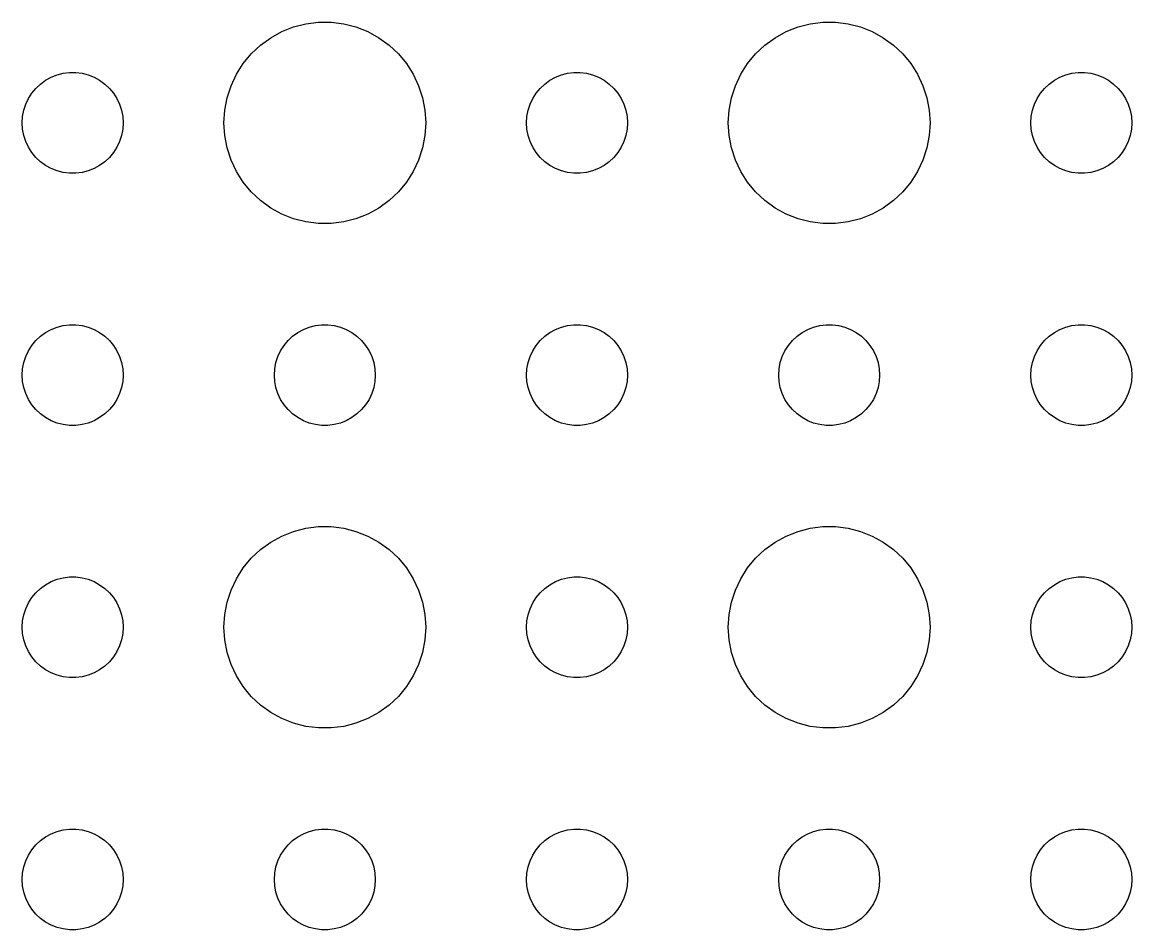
# Model space of a CAD drawing. Header units: metres. Extents: x -142 to 142, y -142 to 142.
# Drawn here: x 21 to 54, y -114 to -87.01 of the extents above; entities that cross this region are included whole.
import ezdxf

# ---------------------------------------------------------------- set-up
doc = ezdxf.new("R2010")
doc.units = ezdxf.units.M

msp = doc.modelspace()

# ---------------------------------------------------------------- linework, layer by layer
for p, q in [((29.0729, -87.1468), (29.4379, -87.0531)), ((29.4379, -87.0531), (29.8116, -87.0059)), ((29.8116, -87.0059), (30.1884, -87.0059)), ((30.1884, -87.0059), (30.5621, -87.0531)), ((30.5621, -87.0531), (30.927, -87.1468)), ((44.0729, -87.1468), (44.4379, -87.0531)), ((44.4379, -87.0531), (44.8116, -87.0059)), ((44.8116, -87.0059), (45.1884, -87.0059)), ((45.1884, -87.0059), (45.5621, -87.0531)), ((45.5621, -87.0531), (45.927, -87.1468)), ((28.3925, -87.467), (28.7227, -87.2855)), ((28.7227, -87.2855), (29.0729, -87.1468)), ((30.927, -87.1468), (31.2773, -87.2855)), ((31.2773, -87.2855), (31.6075, -87.467)), ((43.3925, -87.467), (43.7227, -87.2855)), ((43.7227, -87.2855), (44.0729, -87.1468)), ((45.927, -87.1468), (46.2773, -87.2855)), ((46.2773, -87.2855), (46.6075, -87.467)), ((27.8131, -87.9464), (28.0877, -87.6885)), ((28.0877, -87.6885), (28.3925, -87.467)), ((31.6075, -87.467), (31.9123, -87.6885)), ((31.9123, -87.6885), (32.1869, -87.9464)), ((42.8131, -87.9464), (43.0877, -87.6885)), ((43.0877, -87.6885), (43.3925, -87.467)), ((46.6075, -87.467), (46.9123, -87.6885)), ((46.9123, -87.6885), (47.1869, -87.9464)), ((27.5729, -88.2366), (27.8131, -87.9464)), ((32.1869, -87.9464), (32.427, -88.2366)), ((42.5729, -88.2366), (42.8131, -87.9464)), ((47.1869, -87.9464), (47.427, -88.2366)), ((27.3711, -88.5547), (27.5729, -88.2366)), ((32.427, -88.2366), (32.6289, -88.5547)), ((42.3711, -88.5547), (42.5729, -88.2366)), ((47.427, -88.2366), (47.6289, -88.5547)), ((21.5439, -88.8442), (21.6963, -88.7335)), ((21.6963, -88.7335), (21.8613, -88.6428)), ((21.8613, -88.6428), (22.0365, -88.5734)), ((22.0365, -88.5734), (22.2189, -88.5266)), ((22.2189, -88.5266), (22.4058, -88.503)), ((22.4058, -88.503), (22.5942, -88.503)), ((22.5942, -88.503), (22.7811, -88.5266)), ((22.7811, -88.5266), (22.9635, -88.5734)), ((22.9635, -88.5734), (23.1387, -88.6428)), ((23.1387, -88.6428), (23.3037, -88.7335)), ((23.3037, -88.7335), (23.4561, -88.8442)), ((27.2107, -88.8956), (27.3711, -88.5547)), ((32.6289, -88.5547), (32.7893, -88.8956)), ((36.5439, -88.8442), (36.6963, -88.7335)), ((36.6963, -88.7335), (36.8613, -88.6428)), ((36.8613, -88.6428), (37.0365, -88.5734)), ((37.0365, -88.5734), (37.2189, -88.5266)), ((37.2189, -88.5266), (37.4058, -88.503)), ((37.4058, -88.503), (37.5942, -88.503)), ((37.5942, -88.503), (37.7811, -88.5266)), ((37.7811, -88.5266), (37.9635, -88.5734)), ((37.9635, -88.5734), (38.1387, -88.6428)), ((38.1387, -88.6428), (38.3037, -88.7335)), ((38.3037, -88.7335), (38.4561, -88.8442)), ((42.2107, -88.8956), (42.3711, -88.5547)), ((47.6289, -88.5547), (47.7893, -88.8956)), ((51.5439, -88.8442), (51.6963, -88.7335)), ((51.6963, -88.7335), (51.8613, -88.6428)), ((51.8613, -88.6428), (52.0365, -88.5734)), ((52.0365, -88.5734), (52.2189, -88.5266)), ((52.2189, -88.5266), (52.4058, -88.503)), ((52.4058, -88.503), (52.5942, -88.503)), ((52.5942, -88.503), (52.7811, -88.5266)), ((52.7811, -88.5266), (52.9635, -88.5734)), ((52.9635, -88.5734), (53.1387, -88.6428)), ((53.1387, -88.6428), (53.3037, -88.7335)), ((53.3037, -88.7335), (53.4561, -88.8442)), ((21.2865, -89.1183), (21.4065, -88.9732)), ((21.4065, -88.9732), (21.5439, -88.8442)), ((23.4561, -88.8442), (23.5934, -88.9732)), ((23.5934, -88.9732), (23.7135, -89.1183)), ((27.0942, -89.2539), (27.2107, -88.8956)), ((32.7893, -88.8956), (32.9057, -89.2539)), ((36.2865, -89.1183), (36.4065, -88.9732)), ((36.4065, -88.9732), (36.5439, -88.8442)), ((38.4561, -88.8442), (38.5934, -88.9732)), ((38.5934, -88.9732), (38.7135, -89.1183)), ((42.0942, -89.2539), (42.2107, -88.8956)), ((47.7893, -88.8956), (47.9057, -89.2539)), ((51.2865, -89.1183), (51.4065, -88.9732)), ((51.4065, -88.9732), (51.5439, -88.8442)), ((53.4561, -88.8442), (53.5934, -88.9732)), ((53.5934, -88.9732), (53.7135, -89.1183)), ((21.1053, -89.4478), (21.1855, -89.2774)), ((21.1855, -89.2774), (21.2865, -89.1183)), ((23.7135, -89.1183), (23.8145, -89.2774)), ((23.8145, -89.2774), (23.8947, -89.4478)), ((27.0237, -89.624), (27.0942, -89.2539)), ((32.9057, -89.2539), (32.9763, -89.624)), ((36.1053, -89.4478), (36.1855, -89.2774)), ((36.1855, -89.2774), (36.2865, -89.1183)), ((38.7135, -89.1183), (38.8145, -89.2774)), ((38.8145, -89.2774), (38.8947, -89.4478)), ((42.0237, -89.624), (42.0942, -89.2539)), ((47.9057, -89.2539), (47.9763, -89.624)), ((51.1053, -89.4478), (51.1855, -89.2774)), ((51.1855, -89.2774), (51.2865, -89.1183)), ((53.7135, -89.1183), (53.8145, -89.2774)), ((53.8145, -89.2774), (53.8947, -89.4478)), ((21.0118, -89.812), (21.0471, -89.627)), ((21.0471, -89.627), (21.1053, -89.4478)), ((23.8947, -89.4478), (23.9529, -89.627)), ((23.9529, -89.627), (23.9882, -89.812)), ((27, -90), (27.0237, -89.624)), ((32.9763, -89.624), (33, -90)), ((36.0118, -89.812), (36.0471, -89.627)), ((36.0471, -89.627), (36.1053, -89.4478)), ((38.8947, -89.4478), (38.9529, -89.627)), ((38.9529, -89.627), (38.9882, -89.812)), ((42, -90), (42.0237, -89.624)), ((47.9763, -89.624), (48, -90)), ((51.0118, -89.812), (51.0471, -89.627)), ((51.0471, -89.627), (51.1053, -89.4478)), ((53.8947, -89.4478), (53.9529, -89.627)), ((53.9529, -89.627), (53.9882, -89.812)), ((21, -90), (21.0118, -89.812)), ((21.0118, -90.188), (21, -90)), ((23.9882, -89.812), (24, -90)), ((24, -90), (23.9882, -90.188)), ((27.0237, -90.376), (27, -90)), ((33, -90), (32.9763, -90.376)), ((36, -90), (36.0118, -89.812)), ((36.0118, -90.188), (36, -90)), ((38.9882, -89.812), (39, -90)), ((39, -90), (38.9882, -90.188)), ((42.0237, -90.376), (42, -90)), ((48, -90), (47.9763, -90.376)), ((51, -90), (51.0118, -89.812)), ((51.0118, -90.188), (51, -90)), ((53.9882, -89.812), (54, -90)), ((54, -90), (53.9882, -90.188)), ((21.0471, -90.373), (21.0118, -90.188)), ((21.1053, -90.5522), (21.0471, -90.373)), ((23.9529, -90.373), (23.8947, -90.5522)), ((23.9882, -90.188), (23.9529, -90.373)), ((27.0942, -90.7461), (27.0237, -90.376)), ((32.9763, -90.376), (32.9057, -90.7461)), ((36.0471, -90.373), (36.0118, -90.188)), ((36.1053, -90.5522), (36.0471, -90.373)), ((38.9529, -90.373), (38.8947, -90.5522)), ((38.9882, -90.188), (38.9529, -90.373)), ((42.0942, -90.7461), (42.0237, -90.376)), ((47.9763, -90.376), (47.9057, -90.7461)), ((51.0471, -90.373), (51.0118, -90.188)), ((51.1053, -90.5522), (51.0471, -90.373)), ((53.9529, -90.373), (53.8947, -90.5522)), ((53.9882, -90.188), (53.9529, -90.373)), ((21.1855, -90.7226), (21.1053, -90.5522)), ((21.2865, -90.8817), (21.1855, -90.7226)), ((23.8145, -90.7226), (23.7135, -90.8817)), ((23.8947, -90.5522), (23.8145, -90.7226)), ((27.2107, -91.1044), (27.0942, -90.7461)), ((32.9057, -90.7461), (32.7893, -91.1044)), ((36.1855, -90.7226), (36.1053, -90.5522)), ((36.2865, -90.8817), (36.1855, -90.7226)), ((38.8145, -90.7226), (38.7135, -90.8817)), ((38.8947, -90.5522), (38.8145, -90.7226)), ((42.2107, -91.1044), (42.0942, -90.7461)), ((47.9057, -90.7461), (47.7893, -91.1044)), ((51.1855, -90.7226), (51.1053, -90.5522)), ((51.2865, -90.8817), (51.1855, -90.7226)), ((53.8145, -90.7226), (53.7135, -90.8817)), ((53.8947, -90.5522), (53.8145, -90.7226)), ((21.4065, -91.0268), (21.2865, -90.8817)), ((21.5439, -91.1558), (21.4065, -91.0268)), ((23.5934, -91.0268), (23.4561, -91.1558)), ((23.7135, -90.8817), (23.5934, -91.0268)), ((36.4065, -91.0268), (36.2865, -90.8817)), ((36.5439, -91.1558), (36.4065, -91.0268)), ((38.5934, -91.0268), (38.4561, -91.1558)), ((38.7135, -90.8817), (38.5934, -91.0268)), ((51.4065, -91.0268), (51.2865, -90.8817)), ((51.5439, -91.1558), (51.4065, -91.0268)), ((53.5934, -91.0268), (53.4561, -91.1558)), ((53.7135, -90.8817), (53.5934, -91.0268)), ((21.6963, -91.2665), (21.5439, -91.1558)), ((21.8613, -91.3572), (21.6963, -91.2665)), ((22.0365, -91.4266), (21.8613, -91.3572)), ((23.1387, -91.3572), (22.9635, -91.4266)), ((23.3037, -91.2665), (23.1387, -91.3572)), ((23.4561, -91.1558), (23.3037, -91.2665)), ((27.3711, -91.4453), (27.2107, -91.1044)), ((32.7893, -91.1044), (32.6289, -91.4453)), ((36.6963, -91.2665), (36.5439, -91.1558)), ((36.8613, -91.3572), (36.6963, -91.2665)), ((37.0365, -91.4266), (36.8613, -91.3572)), ((38.1387, -91.3572), (37.9635, -91.4266)), ((38.3037, -91.2665), (38.1387, -91.3572)), ((38.4561, -91.1558), (38.3037, -91.2665)), ((42.3711, -91.4453), (42.2107, -91.1044)), ((47.7893, -91.1044), (47.6289, -91.4453)), ((51.6963, -91.2665), (51.5439, -91.1558)), ((51.8613, -91.3572), (51.6963, -91.2665)), ((52.0365, -91.4266), (51.8613, -91.3572)), ((53.1387, -91.3572), (52.9635, -91.4266)), ((53.3037, -91.2665), (53.1387, -91.3572)), ((53.4561, -91.1558), (53.3037, -91.2665)), ((22.2189, -91.4734), (22.0365, -91.4266)), ((22.4058, -91.497), (22.2189, -91.4734)), ((22.5942, -91.497), (22.4058, -91.497)), ((22.7811, -91.4734), (22.5942, -91.497)), ((22.9635, -91.4266), (22.7811, -91.4734)), ((27.5729, -91.7634), (27.3711, -91.4453)), ((32.6289, -91.4453), (32.427, -91.7634)), ((37.2189, -91.4734), (37.0365, -91.4266)), ((37.4058, -91.497), (37.2189, -91.4734)), ((37.5942, -91.497), (37.4058, -91.497)), ((37.7811, -91.4734), (37.5942, -91.497)), ((37.9635, -91.4266), (37.7811, -91.4734)), ((42.5729, -91.7634), (42.3711, -91.4453)), ((47.6289, -91.4453), (47.427, -91.7634)), ((52.2189, -91.4734), (52.0365, -91.4266)), ((52.4058, -91.497), (52.2189, -91.4734)), ((52.5942, -91.497), (52.4058, -91.497)), ((52.7811, -91.4734), (52.5942, -91.497)), ((52.9635, -91.4266), (52.7811, -91.4734)), ((27.8131, -92.0536), (27.5729, -91.7634)), ((28.0877, -92.3115), (27.8131, -92.0536)), ((32.1869, -92.0536), (31.9123, -92.3115)), ((32.427, -91.7634), (32.1869, -92.0536)), ((42.8131, -92.0536), (42.5729, -91.7634)), ((43.0877, -92.3115), (42.8131, -92.0536)), ((47.1869, -92.0536), (46.9123, -92.3115)), ((47.427, -91.7634), (47.1869, -92.0536)), ((28.3925, -92.533), (28.0877, -92.3115)), ((31.9123, -92.3115), (31.6075, -92.533)), ((43.3925, -92.533), (43.0877, -92.3115)), ((46.9123, -92.3115), (46.6075, -92.533)), ((28.7227, -92.7145), (28.3925, -92.533)), ((29.0729, -92.8532), (28.7227, -92.7145)), ((31.2773, -92.7145), (30.927, -92.8532)), ((31.6075, -92.533), (31.2773, -92.7145)), ((43.7227, -92.7145), (43.3925, -92.533)), ((44.0729, -92.8532), (43.7227, -92.7145)), ((46.2773, -92.7145), (45.927, -92.8532)), ((46.6075, -92.533), (46.2773, -92.7145)), ((29.4379, -92.9469), (29.0729, -92.8532)), ((29.8116, -92.9941), (29.4379, -92.9469)), ((30.1884, -92.9941), (29.8116, -92.9941)), ((30.5621, -92.9469), (30.1884, -92.9941)), ((30.927, -92.8532), (30.5621, -92.9469)), ((44.4379, -92.9469), (44.0729, -92.8532)), ((44.8116, -92.9941), (44.4379, -92.9469)), ((45.1884, -92.9941), (44.8116, -92.9941)), ((45.5621, -92.9469), (45.1884, -92.9941)), ((45.927, -92.8532), (45.5621, -92.9469)), ((22.0365, -96.0734), (22.2189, -96.0266)), ((22.2189, -96.0266), (22.4058, -96.003)), ((22.4058, -96.003), (22.5942, -96.003)), ((22.5942, -96.003), (22.7811, -96.0266)), ((22.7811, -96.0266), (22.9635, -96.0734)), ((29.5365, -96.0734), (29.7189, -96.0266)), ((29.7189, -96.0266), (29.9058, -96.003)), ((29.9058, -96.003), (30.0942, -96.003)), ((30.0942, -96.003), (30.2811, -96.0266)), ((30.2811, -96.0266), (30.4635, -96.0734)), ((37.0365, -96.0734), (37.2189, -96.0266)), ((37.2189, -96.0266), (37.4058, -96.003)), ((37.4058, -96.003), (37.5942, -96.003)), ((37.5942, -96.003), (37.7811, -96.0266)), ((37.7811, -96.0266), (37.9635, -96.0734)), ((44.5365, -96.0734), (44.7189, -96.0266)), ((44.7189, -96.0266), (44.9058, -96.003)), ((44.9058, -96.003), (45.0942, -96.003)), ((45.0942, -96.003), (45.2811, -96.0266)), ((45.2811, -96.0266), (45.4635, -96.0734)), ((52.0365, -96.0734), (52.2189, -96.0266)), ((52.2189, -96.0266), (52.4058, -96.003)), ((52.4058, -96.003), (52.5942, -96.003)), ((52.5942, -96.003), (52.7811, -96.0266)), ((52.7811, -96.0266), (52.9635, -96.0734)), ((21.4065, -96.4732), (21.5439, -96.3442)), ((21.5439, -96.3442), (21.6963, -96.2335)), ((21.6963, -96.2335), (21.8613, -96.1428)), ((21.8613, -96.1428), (22.0365, -96.0734)), ((22.9635, -96.0734), (23.1387, -96.1428)), ((23.1387, -96.1428), (23.3037, -96.2335)), ((23.3037, -96.2335), (23.4561, -96.3442)), ((23.4561, -96.3442), (23.5934, -96.4732)), ((28.9065, -96.4732), (29.0439, -96.3442)), ((29.0439, -96.3442), (29.1963, -96.2335)), ((29.1963, -96.2335), (29.3613, -96.1428)), ((29.3613, -96.1428), (29.5365, -96.0734)), ((30.4635, -96.0734), (30.6387, -96.1428)), ((30.6387, -96.1428), (30.8037, -96.2335)), ((30.8037, -96.2335), (30.9561, -96.3442)), ((30.9561, -96.3442), (31.0934, -96.4732)), ((36.4065, -96.4732), (36.5439, -96.3442)), ((36.5439, -96.3442), (36.6963, -96.2335)), ((36.6963, -96.2335), (36.8613, -96.1428)), ((36.8613, -96.1428), (37.0365, -96.0734)), ((37.9635, -96.0734), (38.1387, -96.1428)), ((38.1387, -96.1428), (38.3037, -96.2335)), ((38.3037, -96.2335), (38.4561, -96.3442)), ((38.4561, -96.3442), (38.5934, -96.4732)), ((43.9065, -96.4732), (44.0439, -96.3442)), ((44.0439, -96.3442), (44.1963, -96.2335)), ((44.1963, -96.2335), (44.3613, -96.1428)), ((44.3613, -96.1428), (44.5365, -96.0734)), ((45.4635, -96.0734), (45.6387, -96.1428)), ((45.6387, -96.1428), (45.8037, -96.2335)), ((45.8037, -96.2335), (45.9561, -96.3442)), ((45.9561, -96.3442), (46.0934, -96.4732)), ((51.4065, -96.4732), (51.5439, -96.3442)), ((51.5439, -96.3442), (51.6963, -96.2335)), ((51.6963, -96.2335), (51.8613, -96.1428)), ((51.8613, -96.1428), (52.0365, -96.0734)), ((52.9635, -96.0734), (53.1387, -96.1428)), ((53.1387, -96.1428), (53.3037, -96.2335)), ((53.3037, -96.2335), (53.4561, -96.3442)), ((53.4561, -96.3442), (53.5934, -96.4732)), ((21.1855, -96.7774), (21.2865, -96.6183)), ((21.2865, -96.6183), (21.4065, -96.4732)), ((23.5934, -96.4732), (23.7135, -96.6183)), ((23.7135, -96.6183), (23.8145, -96.7774)), ((28.6855, -96.7774), (28.7865, -96.6183)), ((28.7865, -96.6183), (28.9065, -96.4732)), ((31.0934, -96.4732), (31.2135, -96.6183)), ((31.2135, -96.6183), (31.3145, -96.7774)), ((36.1855, -96.7774), (36.2865, -96.6183)), ((36.2865, -96.6183), (36.4065, -96.4732)), ((38.5934, -96.4732), (38.7135, -96.6183)), ((38.7135, -96.6183), (38.8145, -96.7774)), ((43.6855, -96.7774), (43.7865, -96.6183)), ((43.7865, -96.6183), (43.9065, -96.4732)), ((46.0934, -96.4732), (46.2135, -96.6183)), ((46.2135, -96.6183), (46.3145, -96.7774)), ((51.1855, -96.7774), (51.2865, -96.6183)), ((51.2865, -96.6183), (51.4065, -96.4732)), ((53.5934, -96.4732), (53.7135, -96.6183)), ((53.7135, -96.6183), (53.8145, -96.7774)), ((21.0471, -97.127), (21.1053, -96.9478)), ((21.1053, -96.9478), (21.1855, -96.7774)), ((23.8145, -96.7774), (23.8947, -96.9478)), ((23.8947, -96.9478), (23.9529, -97.127)), ((28.5471, -97.127), (28.6053, -96.9478)), ((28.6053, -96.9478), (28.6855, -96.7774)), ((31.3145, -96.7774), (31.3947, -96.9478)), ((31.3947, -96.9478), (31.4529, -97.127)), ((36.0471, -97.127), (36.1053, -96.9478)), ((36.1053, -96.9478), (36.1855, -96.7774)), ((38.8145, -96.7774), (38.8947, -96.9478)), ((38.8947, -96.9478), (38.9529, -97.127)), ((43.5471, -97.127), (43.6053, -96.9478)), ((43.6053, -96.9478), (43.6855, -96.7774)), ((46.3145, -96.7774), (46.3947, -96.9478)), ((46.3947, -96.9478), (46.4529, -97.127)), ((51.0471, -97.127), (51.1053, -96.9478)), ((51.1053, -96.9478), (51.1855, -96.7774)), ((53.8145, -96.7774), (53.8947, -96.9478)), ((53.8947, -96.9478), (53.9529, -97.127)), ((21, -97.5), (21.0118, -97.312)), ((21.0118, -97.312), (21.0471, -97.127)), ((23.9529, -97.127), (23.9882, -97.312)), ((23.9882, -97.312), (24, -97.5)), ((28.5, -97.5), (28.5118, -97.312)), ((28.5118, -97.312), (28.5471, -97.127)), ((31.4529, -97.127), (31.4882, -97.312)), ((31.4882, -97.312), (31.5, -97.5)), ((36, -97.5), (36.0118, -97.312)), ((36.0118, -97.312), (36.0471, -97.127)), ((38.9529, -97.127), (38.9882, -97.312)), ((38.9882, -97.312), (39, -97.5)), ((43.5, -97.5), (43.5118, -97.312)), ((43.5118, -97.312), (43.5471, -97.127)), ((46.4529, -97.127), (46.4882, -97.312)), ((46.4882, -97.312), (46.5, -97.5)), ((51, -97.5), (51.0118, -97.312)), ((51.0118, -97.312), (51.0471, -97.127)), ((53.9529, -97.127), (53.9882, -97.312)), ((53.9882, -97.312), (54, -97.5)), ((21.0118, -97.688), (21, -97.5)), ((24, -97.5), (23.9882, -97.688)), ((28.5118, -97.688), (28.5, -97.5)), ((31.5, -97.5), (31.4882, -97.688)), ((36.0118, -97.688), (36, -97.5)), ((39, -97.5), (38.9882, -97.688)), ((43.5118, -97.688), (43.5, -97.5)), ((46.5, -97.5), (46.4882, -97.688)), ((51.0118, -97.688), (51, -97.5)), ((54, -97.5), (53.9882, -97.688)), ((21.0471, -97.873), (21.0118, -97.688)), ((21.1053, -98.0522), (21.0471, -97.873)), ((23.9529, -97.873), (23.8947, -98.0522)), ((23.9882, -97.688), (23.9529, -97.873)), ((28.5471, -97.873), (28.5118, -97.688)), ((28.6053, -98.0522), (28.5471, -97.873)), ((31.4529, -97.873), (31.3947, -98.0522)), ((31.4882, -97.688), (31.4529, -97.873)), ((36.0471, -97.873), (36.0118, -97.688)), ((36.1053, -98.0522), (36.0471, -97.873)), ((38.9529, -97.873), (38.8947, -98.0522)), ((38.9882, -97.688), (38.9529, -97.873)), ((43.5471, -97.873), (43.5118, -97.688)), ((43.6053, -98.0522), (43.5471, -97.873)), ((46.4529, -97.873), (46.3947, -98.0522)), ((46.4882, -97.688), (46.4529, -97.873)), ((51.0471, -97.873), (51.0118, -97.688)), ((51.1053, -98.0522), (51.0471, -97.873)), ((53.9529, -97.873), (53.8947, -98.0522)), ((53.9882, -97.688), (53.9529, -97.873)), ((21.1855, -98.2226), (21.1053, -98.0522)), ((21.2865, -98.3817), (21.1855, -98.2226)), ((23.8145, -98.2226), (23.7135, -98.3817)), ((23.8947, -98.0522), (23.8145, -98.2226)), ((28.6855, -98.2226), (28.6053, -98.0522)), ((28.7865, -98.3817), (28.6855, -98.2226)), ((31.3145, -98.2226), (31.2135, -98.3817)), ((31.3947, -98.0522), (31.3145, -98.2226)), ((36.1855, -98.2226), (36.1053, -98.0522)), ((36.2865, -98.3817), (36.1855, -98.2226)), ((38.8145, -98.2226), (38.7135, -98.3817)), ((38.8947, -98.0522), (38.8145, -98.2226)), ((43.6855, -98.2226), (43.6053, -98.0522)), ((43.7865, -98.3817), (43.6855, -98.2226)), ((46.3145, -98.2226), (46.2135, -98.3817)), ((46.3947, -98.0522), (46.3145, -98.2226)), ((51.1855, -98.2226), (51.1053, -98.0522)), ((51.2865, -98.3817), (51.1855, -98.2226)), ((53.8145, -98.2226), (53.7135, -98.3817)), ((53.8947, -98.0522), (53.8145, -98.2226)), ((21.4065, -98.5268), (21.2865, -98.3817)), ((21.5439, -98.6558), (21.4065, -98.5268)), ((21.6963, -98.7665), (21.5439, -98.6558)), ((23.4561, -98.6558), (23.3037, -98.7665)), ((23.5934, -98.5268), (23.4561, -98.6558)), ((23.7135, -98.3817), (23.5934, -98.5268)), ((28.9065, -98.5268), (28.7865, -98.3817)), ((29.0439, -98.6558), (28.9065, -98.5268)), ((29.1963, -98.7665), (29.0439, -98.6558)), ((30.9561, -98.6558), (30.8037, -98.7665)), ((31.0934, -98.5268), (30.9561, -98.6558)), ((31.2135, -98.3817), (31.0934, -98.5268)), ((36.4065, -98.5268), (36.2865, -98.3817)), ((36.5439, -98.6558), (36.4065, -98.5268)), ((36.6963, -98.7665), (36.5439, -98.6558)), ((38.4561, -98.6558), (38.3037, -98.7665)), ((38.5934, -98.5268), (38.4561, -98.6558)), ((38.7135, -98.3817), (38.5934, -98.5268)), ((43.9065, -98.5268), (43.7865, -98.3817)), ((44.0439, -98.6558), (43.9065, -98.5268)), ((44.1963, -98.7665), (44.0439, -98.6558)), ((45.9561, -98.6558), (45.8037, -98.7665)), ((46.0934, -98.5268), (45.9561, -98.6558)), ((46.2135, -98.3817), (46.0934, -98.5268)), ((51.4065, -98.5268), (51.2865, -98.3817)), ((51.5439, -98.6558), (51.4065, -98.5268)), ((51.6963, -98.7665), (51.5439, -98.6558)), ((53.4561, -98.6558), (53.3037, -98.7665)), ((53.5934, -98.5268), (53.4561, -98.6558)), ((53.7135, -98.3817), (53.5934, -98.5268)), ((21.8613, -98.8572), (21.6963, -98.7665)), ((22.0365, -98.9266), (21.8613, -98.8572)), ((22.2189, -98.9734), (22.0365, -98.9266)), ((22.4058, -98.997), (22.2189, -98.9734)), ((22.5942, -98.997), (22.4058, -98.997)), ((22.7811, -98.9734), (22.5942, -98.997)), ((22.9635, -98.9266), (22.7811, -98.9734)), ((23.1387, -98.8572), (22.9635, -98.9266)), ((23.3037, -98.7665), (23.1387, -98.8572)), ((29.3613, -98.8572), (29.1963, -98.7665)), ((29.5365, -98.9266), (29.3613, -98.8572)), ((29.7189, -98.9734), (29.5365, -98.9266)), ((29.9058, -98.997), (29.7189, -98.9734)), ((30.0942, -98.997), (29.9058, -98.997)), ((30.2811, -98.9734), (30.0942, -98.997)), ((30.4635, -98.9266), (30.2811, -98.9734)), ((30.6387, -98.8572), (30.4635, -98.9266)), ((30.8037, -98.7665), (30.6387, -98.8572)), ((36.8613, -98.8572), (36.6963, -98.7665)), ((37.0365, -98.9266), (36.8613, -98.8572)), ((37.2189, -98.9734), (37.0365, -98.9266)), ((37.4058, -98.997), (37.2189, -98.9734)), ((37.5942, -98.997), (37.4058, -98.997)), ((37.7811, -98.9734), (37.5942, -98.997)), ((37.9635, -98.9266), (37.7811, -98.9734)), ((38.1387, -98.8572), (37.9635, -98.9266)), ((38.3037, -98.7665), (38.1387, -98.8572)), ((44.3613, -98.8572), (44.1963, -98.7665)), ((44.5365, -98.9266), (44.3613, -98.8572)), ((44.7189, -98.9734), (44.5365, -98.9266)), ((44.9058, -98.997), (44.7189, -98.9734)), ((45.0942, -98.997), (44.9058, -98.997)), ((45.2811, -98.9734), (45.0942, -98.997)), ((45.4635, -98.9266), (45.2811, -98.9734)), ((45.6387, -98.8572), (45.4635, -98.9266)), ((45.8037, -98.7665), (45.6387, -98.8572)), ((51.8613, -98.8572), (51.6963, -98.7665)), ((52.0365, -98.9266), (51.8613, -98.8572)), ((52.2189, -98.9734), (52.0365, -98.9266)), ((52.4058, -98.997), (52.2189, -98.9734)), ((52.5942, -98.997), (52.4058, -98.997)), ((52.7811, -98.9734), (52.5942, -98.997)), ((52.9635, -98.9266), (52.7811, -98.9734)), ((53.1387, -98.8572), (52.9635, -98.9266)), ((53.3037, -98.7665), (53.1387, -98.8572)), ((28.3925, -102.467), (28.7227, -102.286)), ((28.7227, -102.286), (29.0729, -102.147)), ((29.0729, -102.147), (29.4379, -102.053)), ((29.4379, -102.053), (29.8116, -102.006)), ((29.8116, -102.006), (30.1884, -102.006)), ((30.1884, -102.006), (30.5621, -102.053)), ((30.5621, -102.053), (30.927, -102.147)), ((30.927, -102.147), (31.2773, -102.286)), ((31.2773, -102.286), (31.6075, -102.467)), ((43.3925, -102.467), (43.7227, -102.286)), ((43.7227, -102.286), (44.0729, -102.147)), ((44.0729, -102.147), (44.4379, -102.053)), ((44.4379, -102.053), (44.8116, -102.006)), ((44.8116, -102.006), (45.1884, -102.006)), ((45.1884, -102.006), (45.5621, -102.053)), ((45.5621, -102.053), (45.927, -102.147)), ((45.927, -102.147), (46.2773, -102.286)), ((46.2773, -102.286), (46.6075, -102.467)), ((28.0877, -102.688), (28.3925, -102.467)), ((31.6075, -102.467), (31.9123, -102.688)), ((43.0877, -102.688), (43.3925, -102.467)), ((46.6075, -102.467), (46.9123, -102.688)), ((27.5729, -103.237), (27.8131, -102.946)), ((27.8131, -102.946), (28.0877, -102.688)), ((31.9123, -102.688), (32.1869, -102.946)), ((32.1869, -102.946), (32.427, -103.237)), ((42.5729, -103.237), (42.8131, -102.946)), ((42.8131, -102.946), (43.0877, -102.688)), ((46.9123, -102.688), (47.1869, -102.946)), ((47.1869, -102.946), (47.427, -103.237)), ((27.3711, -103.555), (27.5729, -103.237)), ((32.427, -103.237), (32.6289, -103.555)), ((42.3711, -103.555), (42.5729, -103.237)), ((47.427, -103.237), (47.6289, -103.555)), ((21.8613, -103.643), (22.0365, -103.573)), ((22.0365, -103.573), (22.2189, -103.527)), ((22.2189, -103.527), (22.4058, -103.503)), ((22.4058, -103.503), (22.5942, -103.503)), ((22.5942, -103.503), (22.7811, -103.527)), ((22.7811, -103.527), (22.9635, -103.573)), ((22.9635, -103.573), (23.1387, -103.643)), ((27.2107, -103.896), (27.3711, -103.555)), ((32.6289, -103.555), (32.7893, -103.896)), ((36.8613, -103.643), (37.0365, -103.573)), ((37.0365, -103.573), (37.2189, -103.527)), ((37.2189, -103.527), (37.4058, -103.503)), ((37.4058, -103.503), (37.5942, -103.503)), ((37.5942, -103.503), (37.7811, -103.527)), ((37.7811, -103.527), (37.9635, -103.573)), ((37.9635, -103.573), (38.1387, -103.643)), ((42.2107, -103.896), (42.3711, -103.555)), ((47.6289, -103.555), (47.7893, -103.896)), ((51.8613, -103.643), (52.0365, -103.573)), ((52.0365, -103.573), (52.2189, -103.527)), ((52.2189, -103.527), (52.4058, -103.503)), ((52.4058, -103.503), (52.5942, -103.503)), ((52.5942, -103.503), (52.7811, -103.527)), ((52.7811, -103.527), (52.9635, -103.573)), ((52.9635, -103.573), (53.1387, -103.643)), ((21.4065, -103.973), (21.5439, -103.844)), ((21.5439, -103.844), (21.6963, -103.734)), ((21.6963, -103.734), (21.8613, -103.643)), ((23.1387, -103.643), (23.3037, -103.734)), ((23.3037, -103.734), (23.4561, -103.844)), ((23.4561, -103.844), (23.5934, -103.973)), ((27.0942, -104.254), (27.2107, -103.896)), ((32.7893, -103.896), (32.9057, -104.254)), ((36.4065, -103.973), (36.5439, -103.844)), ((36.5439, -103.844), (36.6963, -103.734)), ((36.6963, -103.734), (36.8613, -103.643)), ((38.1387, -103.643), (38.3037, -103.734)), ((38.3037, -103.734), (38.4561, -103.844)), ((38.4561, -103.844), (38.5934, -103.973)), ((42.0942, -104.254), (42.2107, -103.896)), ((47.7893, -103.896), (47.9057, -104.254)), ((51.4065, -103.973), (51.5439, -103.844)), ((51.5439, -103.844), (51.6963, -103.734)), ((51.6963, -103.734), (51.8613, -103.643)), ((53.1387, -103.643), (53.3037, -103.734)), ((53.3037, -103.734), (53.4561, -103.844)), ((53.4561, -103.844), (53.5934, -103.973)), ((21.1053, -104.448), (21.1855, -104.277)), ((21.1855, -104.277), (21.2865, -104.118)), ((21.2865, -104.118), (21.4065, -103.973)), ((23.5934, -103.973), (23.7135, -104.118)), ((23.7135, -104.118), (23.8145, -104.277)), ((23.8145, -104.277), (23.8947, -104.448)), ((27.0237, -104.624), (27.0942, -104.254)), ((32.9057, -104.254), (32.9763, -104.624)), ((36.1053, -104.448), (36.1855, -104.277)), ((36.1855, -104.277), (36.2865, -104.118)), ((36.2865, -104.118), (36.4065, -103.973)), ((38.5934, -103.973), (38.7135, -104.118)), ((38.7135, -104.118), (38.8145, -104.277)), ((38.8145, -104.277), (38.8947, -104.448)), ((42.0237, -104.624), (42.0942, -104.254)), ((47.9057, -104.254), (47.9763, -104.624)), ((51.1053, -104.448), (51.1855, -104.277)), ((51.1855, -104.277), (51.2865, -104.118)), ((51.2865, -104.118), (51.4065, -103.973)), ((53.5934, -103.973), (53.7135, -104.118)), ((53.7135, -104.118), (53.8145, -104.277)), ((53.8145, -104.277), (53.8947, -104.448)), ((21.0471, -104.627), (21.1053, -104.448)), ((23.8947, -104.448), (23.9529, -104.627)), ((36.0471, -104.627), (36.1053, -104.448)), ((38.8947, -104.448), (38.9529, -104.627)), ((51.0471, -104.627), (51.1053, -104.448)), ((53.8947, -104.448), (53.9529, -104.627)), ((21, -105), (21.0118, -104.812)), ((21.0118, -104.812), (21.0471, -104.627)), ((23.9529, -104.627), (23.9882, -104.812)), ((23.9882, -104.812), (24, -105)), ((27, -105), (27.0237, -104.624)), ((32.9763, -104.624), (33, -105)), ((36, -105), (36.0118, -104.812)), ((36.0118, -104.812), (36.0471, -104.627)), ((38.9529, -104.627), (38.9882, -104.812)), ((38.9882, -104.812), (39, -105)), ((42, -105), (42.0237, -104.624)), ((47.9763, -104.624), (48, -105)), ((51, -105), (51.0118, -104.812)), ((51.0118, -104.812), (51.0471, -104.627)), ((53.9529, -104.627), (53.9882, -104.812)), ((53.9882, -104.812), (54, -105)), ((21.0118, -105.188), (21, -105)), ((21.0471, -105.373), (21.0118, -105.188)), ((23.9882, -105.188), (23.9529, -105.373)), ((24, -105), (23.9882, -105.188)), ((27.0237, -105.376), (27, -105)), ((33, -105), (32.9763, -105.376)), ((36.0118, -105.188), (36, -105)), ((36.0471, -105.373), (36.0118, -105.188)), ((38.9882, -105.188), (38.9529, -105.373)), ((39, -105), (38.9882, -105.188)), ((42.0237, -105.376), (42, -105)), ((48, -105), (47.9763, -105.376)), ((51.0118, -105.188), (51, -105)), ((51.0471, -105.373), (51.0118, -105.188)), ((53.9882, -105.188), (53.9529, -105.373)), ((54, -105), (53.9882, -105.188)), ((21.1053, -105.552), (21.0471, -105.373)), ((21.1855, -105.723), (21.1053, -105.552)), ((23.8947, -105.552), (23.8145, -105.723)), ((23.9529, -105.373), (23.8947, -105.552)), ((27.0942, -105.746), (27.0237, -105.376)), ((32.9763, -105.376), (32.9057, -105.746)), ((36.1053, -105.552), (36.0471, -105.373)), ((36.1855, -105.723), (36.1053, -105.552)), ((38.8947, -105.552), (38.8145, -105.723)), ((38.9529, -105.373), (38.8947, -105.552)), ((42.0942, -105.746), (42.0237, -105.376)), ((47.9763, -105.376), (47.9057, -105.746)), ((51.1053, -105.552), (51.0471, -105.373)), ((51.1855, -105.723), (51.1053, -105.552)), ((53.8947, -105.552), (53.8145, -105.723)), ((53.9529, -105.373), (53.8947, -105.552)), ((21.2865, -105.882), (21.1855, -105.723)), ((21.4065, -106.027), (21.2865, -105.882)), ((23.7135, -105.882), (23.5934, -106.027)), ((23.8145, -105.723), (23.7135, -105.882)), ((27.2107, -106.104), (27.0942, -105.746)), ((32.9057, -105.746), (32.7893, -106.104)), ((36.2865, -105.882), (36.1855, -105.723)), ((36.4065, -106.027), (36.2865, -105.882)), ((38.7135, -105.882), (38.5934, -106.027)), ((38.8145, -105.723), (38.7135, -105.882)), ((42.2107, -106.104), (42.0942, -105.746)), ((47.9057, -105.746), (47.7893, -106.104)), ((51.2865, -105.882), (51.1855, -105.723)), ((51.4065, -106.027), (51.2865, -105.882)), ((53.7135, -105.882), (53.5934, -106.027)), ((53.8145, -105.723), (53.7135, -105.882)), ((21.5439, -106.156), (21.4065, -106.027)), ((21.6963, -106.266), (21.5439, -106.156)), ((23.4561, -106.156), (23.3037, -106.266)), ((23.5934, -106.027), (23.4561, -106.156)), ((27.3711, -106.445), (27.2107, -106.104)), ((32.7893, -106.104), (32.6289, -106.445)), ((36.5439, -106.156), (36.4065, -106.027)), ((36.6963, -106.266), (36.5439, -106.156)), ((38.4561, -106.156), (38.3037, -106.266)), ((38.5934, -106.027), (38.4561, -106.156)), ((42.3711, -106.445), (42.2107, -106.104)), ((47.7893, -106.104), (47.6289, -106.445)), ((51.5439, -106.156), (51.4065, -106.027)), ((51.6963, -106.266), (51.5439, -106.156)), ((53.4561, -106.156), (53.3037, -106.266)), ((53.5934, -106.027), (53.4561, -106.156)), ((21.8613, -106.357), (21.6963, -106.266)), ((22.0365, -106.427), (21.8613, -106.357)), ((22.2189, -106.473), (22.0365, -106.427)), ((22.4058, -106.497), (22.2189, -106.473)), ((22.5942, -106.497), (22.4058, -106.497)), ((22.7811, -106.473), (22.5942, -106.497)), ((22.9635, -106.427), (22.7811, -106.473)), ((23.1387, -106.357), (22.9635, -106.427)), ((23.3037, -106.266), (23.1387, -106.357)), ((27.5729, -106.763), (27.3711, -106.445)), ((32.6289, -106.445), (32.427, -106.763)), ((36.8613, -106.357), (36.6963, -106.266)), ((37.0365, -106.427), (36.8613, -106.357)), ((37.2189, -106.473), (37.0365, -106.427)), ((37.4058, -106.497), (37.2189, -106.473)), ((37.5942, -106.497), (37.4058, -106.497)), ((37.7811, -106.473), (37.5942, -106.497)), ((37.9635, -106.427), (37.7811, -106.473)), ((38.1387, -106.357), (37.9635, -106.427)), ((38.3037, -106.266), (38.1387, -106.357)), ((42.5729, -106.763), (42.3711, -106.445)), ((47.6289, -106.445), (47.427, -106.763)), ((51.8613, -106.357), (51.6963, -106.266)), ((52.0365, -106.427), (51.8613, -106.357)), ((52.2189, -106.473), (52.0365, -106.427)), ((52.4058, -106.497), (52.2189, -106.473)), ((52.5942, -106.497), (52.4058, -106.497)), ((52.7811, -106.473), (52.5942, -106.497)), ((52.9635, -106.427), (52.7811, -106.473)), ((53.1387, -106.357), (52.9635, -106.427)), ((53.3037, -106.266), (53.1387, -106.357)), ((27.8131, -107.054), (27.5729, -106.763)), ((32.427, -106.763), (32.1869, -107.054)), ((42.8131, -107.054), (42.5729, -106.763)), ((47.427, -106.763), (47.1869, -107.054)), ((28.0877, -107.312), (27.8131, -107.054)), ((32.1869, -107.054), (31.9123, -107.312)), ((43.0877, -107.312), (42.8131, -107.054)), ((47.1869, -107.054), (46.9123, -107.312)), ((28.3925, -107.533), (28.0877, -107.312)), ((28.7227, -107.714), (28.3925, -107.533)), ((31.6075, -107.533), (31.2773, -107.714)), ((31.9123, -107.312), (31.6075, -107.533)), ((43.3925, -107.533), (43.0877, -107.312)), ((43.7227, -107.714), (43.3925, -107.533)), ((46.6075, -107.533), (46.2773, -107.714)), ((46.9123, -107.312), (46.6075, -107.533)), ((29.0729, -107.853), (28.7227, -107.714)), ((29.4379, -107.947), (29.0729, -107.853)), ((30.927, -107.853), (30.5621, -107.947)), ((31.2773, -107.714), (30.927, -107.853)), ((44.0729, -107.853), (43.7227, -107.714)), ((44.4379, -107.947), (44.0729, -107.853)), ((45.927, -107.853), (45.5621, -107.947)), ((46.2773, -107.714), (45.927, -107.853)), ((29.8116, -107.994), (29.4379, -107.947)), ((30.1884, -107.994), (29.8116, -107.994)), ((30.5621, -107.947), (30.1884, -107.994)), ((44.8116, -107.994), (44.4379, -107.947)), ((45.1884, -107.994), (44.8116, -107.994)), ((45.5621, -107.947), (45.1884, -107.994)), ((21.6963, -111.234), (21.8613, -111.143)), ((21.8613, -111.143), (22.0365, -111.073)), ((22.0365, -111.073), (22.2189, -111.027)), ((22.2189, -111.027), (22.4058, -111.003)), ((22.4058, -111.003), (22.5942, -111.003)), ((22.5942, -111.003), (22.7811, -111.027)), ((22.7811, -111.027), (22.9635, -111.073)), ((22.9635, -111.073), (23.1387, -111.143)), ((23.1387, -111.143), (23.3037, -111.234)), ((29.1963, -111.234), (29.3613, -111.143)), ((29.3613, -111.143), (29.5365, -111.073)), ((29.5365, -111.073), (29.7189, -111.027)), ((29.7189, -111.027), (29.9058, -111.003)), ((29.9058, -111.003), (30.0942, -111.003)), ((30.0942, -111.003), (30.2811, -111.027)), ((30.2811, -111.027), (30.4635, -111.073)), ((30.4635, -111.073), (30.6387, -111.143)), ((30.6387, -111.143), (30.8037, -111.234)), ((36.6963, -111.234), (36.8613, -111.143)), ((36.8613, -111.143), (37.0365, -111.073)), ((37.0365, -111.073), (37.2189, -111.027)), ((37.2189, -111.027), (37.4058, -111.003)), ((37.4058, -111.003), (37.5942, -111.003)), ((37.5942, -111.003), (37.7811, -111.027)), ((37.7811, -111.027), (37.9635, -111.073)), ((37.9635, -111.073), (38.1387, -111.143)), ((38.1387, -111.143), (38.3037, -111.234)), ((44.1963, -111.234), (44.3613, -111.143)), ((44.3613, -111.143), (44.5365, -111.073)), ((44.5365, -111.073), (44.7189, -111.027)), ((44.7189, -111.027), (44.9058, -111.003)), ((44.9058, -111.003), (45.0942, -111.003)), ((45.0942, -111.003), (45.2811, -111.027)), ((45.2811, -111.027), (45.4635, -111.073)), ((45.4635, -111.073), (45.6387, -111.143)), ((45.6387, -111.143), (45.8037, -111.234)), ((51.6963, -111.234), (51.8613, -111.143)), ((51.8613, -111.143), (52.0365, -111.073)), ((52.0365, -111.073), (52.2189, -111.027)), ((52.2189, -111.027), (52.4058, -111.003)), ((52.4058, -111.003), (52.5942, -111.003)), ((52.5942, -111.003), (52.7811, -111.027)), ((52.7811, -111.027), (52.9635, -111.073)), ((52.9635, -111.073), (53.1387, -111.143)), ((53.1387, -111.143), (53.3037, -111.234)), ((21.2865, -111.618), (21.4065, -111.473)), ((21.4065, -111.473), (21.5439, -111.344)), ((21.5439, -111.344), (21.6963, -111.234)), ((23.3037, -111.234), (23.4561, -111.344)), ((23.4561, -111.344), (23.5934, -111.473)), ((23.5934, -111.473), (23.7135, -111.618)), ((28.7865, -111.618), (28.9065, -111.473)), ((28.9065, -111.473), (29.0439, -111.344)), ((29.0439, -111.344), (29.1963, -111.234)), ((30.8037, -111.234), (30.9561, -111.344)), ((30.9561, -111.344), (31.0934, -111.473)), ((31.0934, -111.473), (31.2135, -111.618)), ((36.2865, -111.618), (36.4065, -111.473)), ((36.4065, -111.473), (36.5439, -111.344)), ((36.5439, -111.344), (36.6963, -111.234)), ((38.3037, -111.234), (38.4561, -111.344)), ((38.4561, -111.344), (38.5934, -111.473)), ((38.5934, -111.473), (38.7135, -111.618)), ((43.7865, -111.618), (43.9065, -111.473)), ((43.9065, -111.473), (44.0439, -111.344)), ((44.0439, -111.344), (44.1963, -111.234)), ((45.8037, -111.234), (45.9561, -111.344)), ((45.9561, -111.344), (46.0934, -111.473)), ((46.0934, -111.473), (46.2135, -111.618)), ((51.2865, -111.618), (51.4065, -111.473)), ((51.4065, -111.473), (51.5439, -111.344)), ((51.5439, -111.344), (51.6963, -111.234)), ((53.3037, -111.234), (53.4561, -111.344)), ((53.4561, -111.344), (53.5934, -111.473)), ((53.5934, -111.473), (53.7135, -111.618)), ((21.1053, -111.948), (21.1855, -111.777)), ((21.1855, -111.777), (21.2865, -111.618)), ((23.7135, -111.618), (23.8145, -111.777)), ((23.8145, -111.777), (23.8947, -111.948)), ((28.6053, -111.948), (28.6855, -111.777)), ((28.6855, -111.777), (28.7865, -111.618)), ((31.2135, -111.618), (31.3145, -111.777)), ((31.3145, -111.777), (31.3947, -111.948)), ((36.1053, -111.948), (36.1855, -111.777)), ((36.1855, -111.777), (36.2865, -111.618)), ((38.7135, -111.618), (38.8145, -111.777)), ((38.8145, -111.777), (38.8947, -111.948)), ((43.6053, -111.948), (43.6855, -111.777)), ((43.6855, -111.777), (43.7865, -111.618)), ((46.2135, -111.618), (46.3145, -111.777)), ((46.3145, -111.777), (46.3947, -111.948)), ((51.1053, -111.948), (51.1855, -111.777)), ((51.1855, -111.777), (51.2865, -111.618)), ((53.7135, -111.618), (53.8145, -111.777)), ((53.8145, -111.777), (53.8947, -111.948)), ((21.0118, -112.312), (21.0471, -112.127)), ((21.0471, -112.127), (21.1053, -111.948)), ((23.8947, -111.948), (23.9529, -112.127)), ((23.9529, -112.127), (23.9882, -112.312)), ((28.5118, -112.312), (28.5471, -112.127)), ((28.5471, -112.127), (28.6053, -111.948)), ((31.3947, -111.948), (31.4529, -112.127)), ((31.4529, -112.127), (31.4882, -112.312)), ((36.0118, -112.312), (36.0471, -112.127)), ((36.0471, -112.127), (36.1053, -111.948)), ((38.8947, -111.948), (38.9529, -112.127)), ((38.9529, -112.127), (38.9882, -112.312)), ((43.5118, -112.312), (43.5471, -112.127)), ((43.5471, -112.127), (43.6053, -111.948)), ((46.3947, -111.948), (46.4529, -112.127)), ((46.4529, -112.127), (46.4882, -112.312)), ((51.0118, -112.312), (51.0471, -112.127)), ((51.0471, -112.127), (51.1053, -111.948)), ((53.8947, -111.948), (53.9529, -112.127)), ((53.9529, -112.127), (53.9882, -112.312)), ((21, -112.5), (21.0118, -112.312)), ((21.0118, -112.688), (21, -112.5)), ((23.9882, -112.312), (24, -112.5)), ((24, -112.5), (23.9882, -112.688)), ((28.5, -112.5), (28.5118, -112.312)), ((28.5118, -112.688), (28.5, -112.5)), ((31.4882, -112.312), (31.5, -112.5)), ((31.5, -112.5), (31.4882, -112.688)), ((36, -112.5), (36.0118, -112.312)), ((36.0118, -112.688), (36, -112.5)), ((38.9882, -112.312), (39, -112.5)), ((39, -112.5), (38.9882, -112.688)), ((43.5, -112.5), (43.5118, -112.312)), ((43.5118, -112.688), (43.5, -112.5)), ((46.4882, -112.312), (46.5, -112.5)), ((46.5, -112.5), (46.4882, -112.688)), ((51, -112.5), (51.0118, -112.312)), ((51.0118, -112.688), (51, -112.5)), ((53.9882, -112.312), (54, -112.5)), ((54, -112.5), (53.9882, -112.688)), ((21.0471, -112.873), (21.0118, -112.688)), ((23.9882, -112.688), (23.9529, -112.873)), ((28.5471, -112.873), (28.5118, -112.688)), ((31.4882, -112.688), (31.4529, -112.873)), ((36.0471, -112.873), (36.0118, -112.688)), ((38.9882, -112.688), (38.9529, -112.873)), ((43.5471, -112.873), (43.5118, -112.688)), ((46.4882, -112.688), (46.4529, -112.873)), ((51.0471, -112.873), (51.0118, -112.688)), ((53.9882, -112.688), (53.9529, -112.873)), ((21.1053, -113.052), (21.0471, -112.873)), ((21.1855, -113.223), (21.1053, -113.052)), ((23.8947, -113.052), (23.8145, -113.223)), ((23.9529, -112.873), (23.8947, -113.052)), ((28.6053, -113.052), (28.5471, -112.873)), ((28.6855, -113.223), (28.6053, -113.052)), ((31.3947, -113.052), (31.3145, -113.223)), ((31.4529, -112.873), (31.3947, -113.052)), ((36.1053, -113.052), (36.0471, -112.873)), ((36.1855, -113.223), (36.1053, -113.052)), ((38.8947, -113.052), (38.8145, -113.223)), ((38.9529, -112.873), (38.8947, -113.052)), ((43.6053, -113.052), (43.5471, -112.873)), ((43.6855, -113.223), (43.6053, -113.052)), ((46.3947, -113.052), (46.3145, -113.223)), ((46.4529, -112.873), (46.3947, -113.052)), ((51.1053, -113.052), (51.0471, -112.873)), ((51.1855, -113.223), (51.1053, -113.052)), ((53.8947, -113.052), (53.8145, -113.223)), ((53.9529, -112.873), (53.8947, -113.052)), ((21.2865, -113.382), (21.1855, -113.223)), ((21.4065, -113.527), (21.2865, -113.382)), ((23.7135, -113.382), (23.5934, -113.527)), ((23.8145, -113.223), (23.7135, -113.382)), ((28.7865, -113.382), (28.6855, -113.223)), ((28.9065, -113.527), (28.7865, -113.382)), ((31.2135, -113.382), (31.0934, -113.527)), ((31.3145, -113.223), (31.2135, -113.382)), ((36.2865, -113.382), (36.1855, -113.223)), ((36.4065, -113.527), (36.2865, -113.382)), ((38.7135, -113.382), (38.5934, -113.527)), ((38.8145, -113.223), (38.7135, -113.382)), ((43.7865, -113.382), (43.6855, -113.223)), ((43.9065, -113.527), (43.7865, -113.382)), ((46.2135, -113.382), (46.0934, -113.527)), ((46.3145, -113.223), (46.2135, -113.382)), ((51.2865, -113.382), (51.1855, -113.223)), ((51.4065, -113.527), (51.2865, -113.382)), ((53.7135, -113.382), (53.5934, -113.527)), ((53.8145, -113.223), (53.7135, -113.382)), ((21.5439, -113.656), (21.4065, -113.527)), ((21.6963, -113.766), (21.5439, -113.656)), ((21.8613, -113.857), (21.6963, -113.766)), ((23.3037, -113.766), (23.1387, -113.857)), ((23.4561, -113.656), (23.3037, -113.766)), ((23.5934, -113.527), (23.4561, -113.656)), ((29.0439, -113.656), (28.9065, -113.527)), ((29.1963, -113.766), (29.0439, -113.656)), ((29.3613, -113.857), (29.1963, -113.766)), ((30.8037, -113.766), (30.6387, -113.857)), ((30.9561, -113.656), (30.8037, -113.766)), ((31.0934, -113.527), (30.9561, -113.656)), ((36.5439, -113.656), (36.4065, -113.527)), ((36.6963, -113.766), (36.5439, -113.656)), ((36.8613, -113.857), (36.6963, -113.766)), ((38.3037, -113.766), (38.1387, -113.857)), ((38.4561, -113.656), (38.3037, -113.766)), ((38.5934, -113.527), (38.4561, -113.656)), ((44.0439, -113.656), (43.9065, -113.527)), ((44.1963, -113.766), (44.0439, -113.656)), ((44.3613, -113.857), (44.1963, -113.766)), ((45.8037, -113.766), (45.6387, -113.857)), ((45.9561, -113.656), (45.8037, -113.766)), ((46.0934, -113.527), (45.9561, -113.656)), ((51.5439, -113.656), (51.4065, -113.527)), ((51.6963, -113.766), (51.5439, -113.656)), ((51.8613, -113.857), (51.6963, -113.766)), ((53.3037, -113.766), (53.1387, -113.857)), ((53.4561, -113.656), (53.3037, -113.766)), ((53.5934, -113.527), (53.4561, -113.656)), ((22.0365, -113.927), (21.8613, -113.857)), ((22.2189, -113.973), (22.0365, -113.927)), ((22.4058, -113.997), (22.2189, -113.973)), ((22.5942, -113.997), (22.4058, -113.997)), ((22.7811, -113.973), (22.5942, -113.997)), ((22.9635, -113.927), (22.7811, -113.973)), ((23.1387, -113.857), (22.9635, -113.927)), ((29.5365, -113.927), (29.3613, -113.857)), ((29.7189, -113.973), (29.5365, -113.927)), ((29.9058, -113.997), (29.7189, -113.973)), ((30.0942, -113.997), (29.9058, -113.997)), ((30.2811, -113.973), (30.0942, -113.997)), ((30.4635, -113.927), (30.2811, -113.973)), ((30.6387, -113.857), (30.4635, -113.927)), ((37.0365, -113.927), (36.8613, -113.857)), ((37.2189, -113.973), (37.0365, -113.927)), ((37.4058, -113.997), (37.2189, -113.973)), ((37.5942, -113.997), (37.4058, -113.997)), ((37.7811, -113.973), (37.5942, -113.997)), ((37.9635, -113.927), (37.7811, -113.973)), ((38.1387, -113.857), (37.9635, -113.927)), ((44.5365, -113.927), (44.3613, -113.857)), ((44.7189, -113.973), (44.5365, -113.927)), ((44.9058, -113.997), (44.7189, -113.973)), ((45.0942, -113.997), (44.9058, -113.997)), ((45.2811, -113.973), (45.0942, -113.997)), ((45.4635, -113.927), (45.2811, -113.973)), ((45.6387, -113.857), (45.4635, -113.927)), ((52.0365, -113.927), (51.8613, -113.857)), ((52.2189, -113.973), (52.0365, -113.927)), ((52.4058, -113.997), (52.2189, -113.973)), ((52.5942, -113.997), (52.4058, -113.997)), ((52.7811, -113.973), (52.5942, -113.997)), ((52.9635, -113.927), (52.7811, -113.973)), ((53.1387, -113.857), (52.9635, -113.927))]:
    msp.add_line(p, q)

doc.saveas('drawing.dxf')
